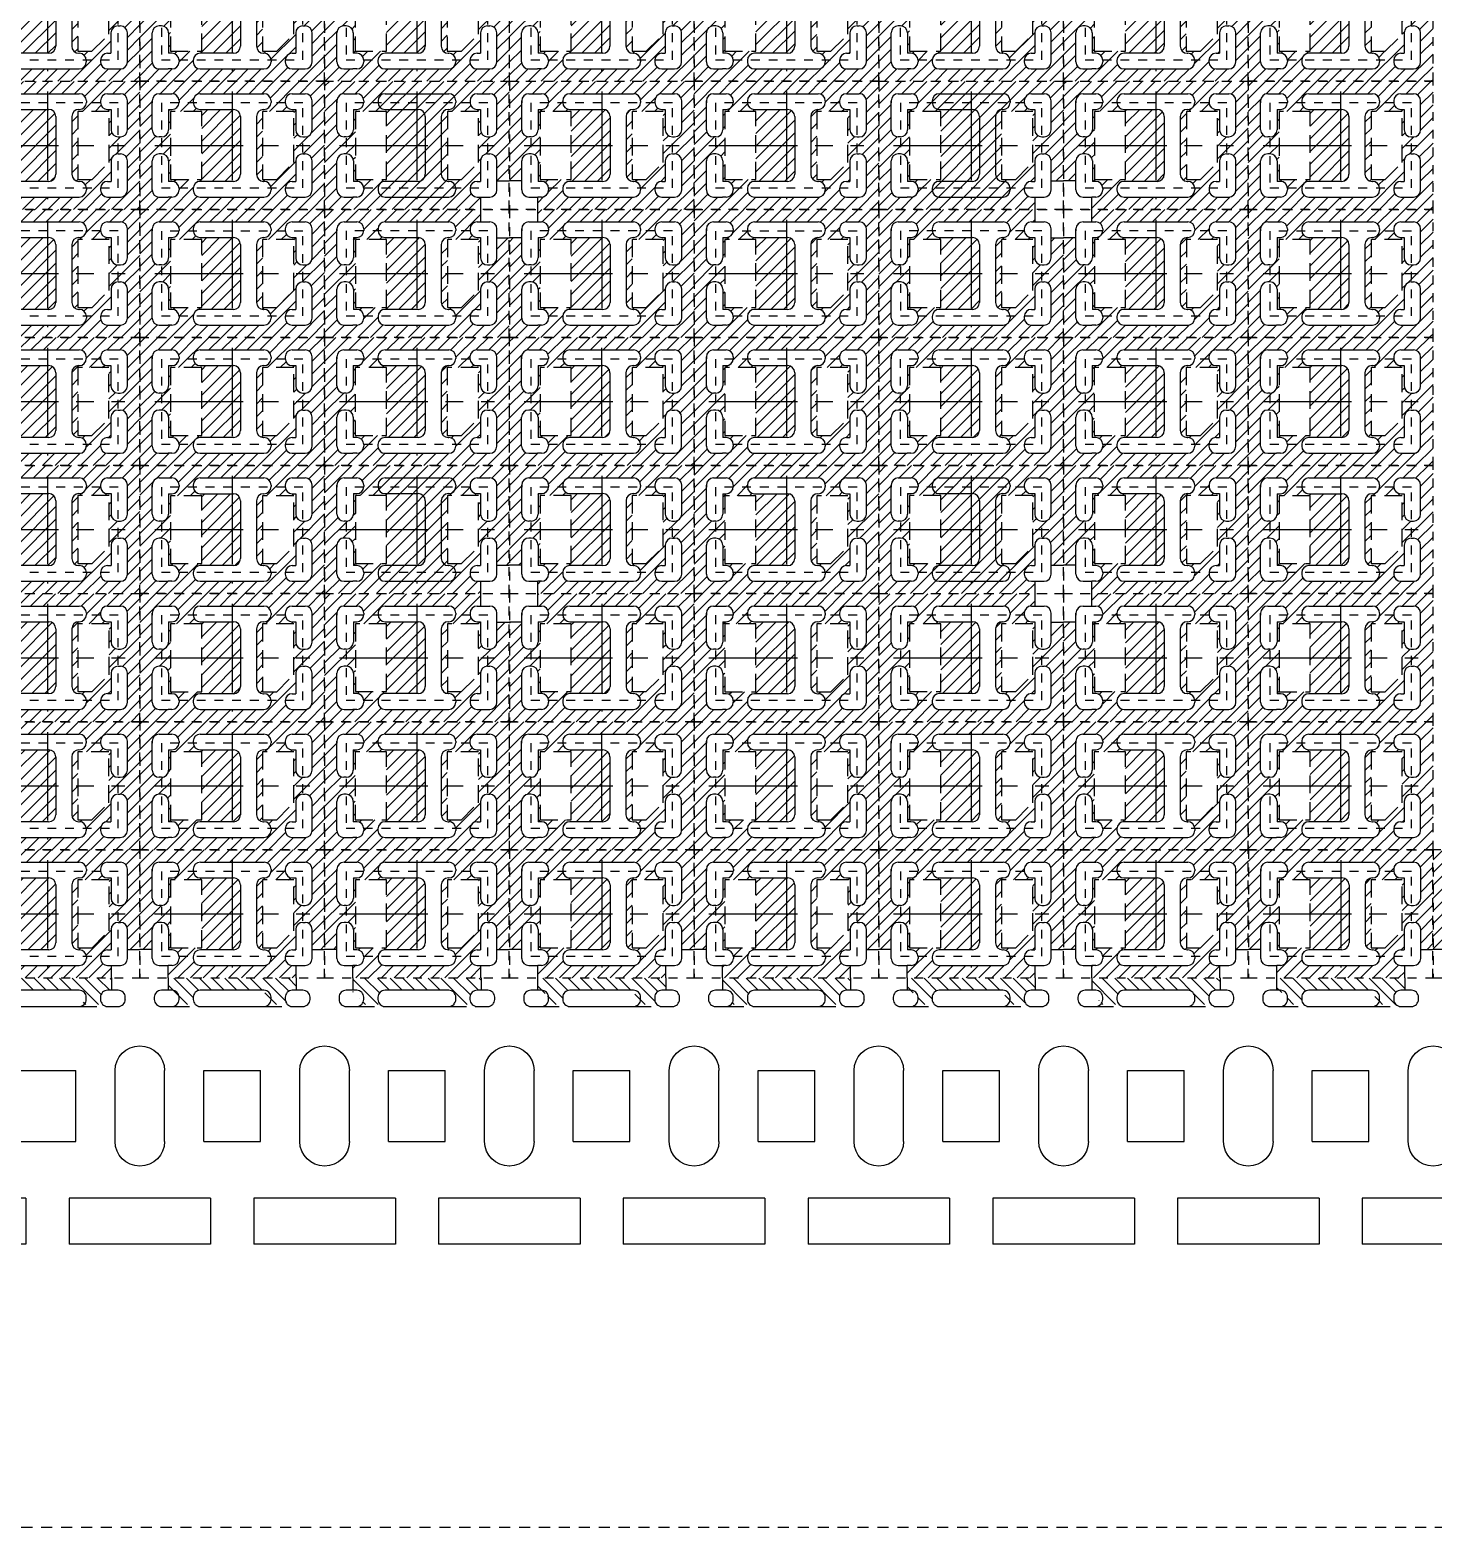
# Model space of a CAD drawing. Extents: x -1061 to -782, y -21 to 162.
# Drawn here: x -984.2 to -968.34, y 26.06 to 42.98 of the extents above; entities that cross this region are included whole.
import ezdxf

# ---------------------------------------------------------------- set-up
doc = ezdxf.new("R2010")
doc.units = 0
doc.header["$LTSCALE"] = 0.5
for name, pattern in [('CENTER', [2, 1.25, -0.25, 0.25, -0.25]), ('HIDDEN', [0.375, 0.25, -0.125]), ('HIDDEN2', [0.1875, 0.125, -0.0625])]:
    doc.linetypes.add(name, pattern=pattern)
for name, color, linetype in [('B', 5, 'Continuous'), ('C', 1, 'CENTER'), ('H', 4, 'HIDDEN'), ('hatch', 7, 'CENTER'), ('HATCH O-L', 7, 'HIDDEN2'), ('HITACHI', 40, 'HIDDEN'), ('PACKAGE OL', 51, 'HIDDEN2'), ('圖', 7, 'Continuous')]:
    doc.layers.add(name, color=color, linetype=linetype)

# ---------------------------------------------------------------- blocks, each defined once
blk = doc.blocks.new('DFN1006-2L HOR BAR')
at = {"layer": 'hatch'}
h = blk.add_hatch(dxfattribs=at)
h.set_pattern_fill('ANSI31', color=256, scale=0.02)
h.set_pattern_definition([(45, (24.7912, 6.36839), (-0.04490128, 0.04490128), [])])
edge = h.paths.add_edge_path()
edge.add_line((1.042, -0.292), (0.913, -0.292))
edge.add_arc((0.877, -0.327), 0.05, -8.6269, 44.427, ccw=False)
edge.add_arc((0.877, -0.342), 0.05, -90, 8.6269, ccw=False)
edge.add_line((0.877, -0.392), (0.427, -0.392))
edge.add_arc((0.427, -0.342), 0.05, 171.3731, 270, ccw=False)
edge.add_arc((0.427, -0.327), 0.05, 135.573, 188.6269, ccw=False)
edge.add_line((0.392, -0.292), (0.263, -0.292))
edge.add_arc((0.227, -0.327), 0.05, -90, 44.427, ccw=False)
edge.add_line((0.227, -0.377), (0.2, -0.377))
edge.add_line((0.2, -0.377), (0.2, -0.477))
edge.add_line((0.2, -0.477), (1.105, -0.477))
edge.add_line((1.105, -0.477), (1.105, -0.392))
edge.add_line((1.105, -0.392), (1.077, -0.392))
edge.add_arc((1.077, -0.342), 0.05, 171.3731, 270, ccw=False)
edge.add_arc((1.077, -0.327), 0.05, 135.573, 188.6269, ccw=False)
at = {"layer": 'B'}
for p, q in [((0.5, 1.401), (0, 1.401)), ((0.5, 1.077), (0.5, 1.401)), ((1.305, 1.401), (0.805, 1.401)), ((0.805, 1.077), (0.805, 1.401)), ((0.5, 1.077), (0, 1.077)), ((1.305, 1.077), (0.805, 1.077)), ((0.175, 0.676), (0.175, 0.176)), ((0.452, 0.676), (0.852, 0.676)), ((0.452, 0.676), (0.452, 0.176)), ((0.852, 0.676), (0.852, 0.176)), ((1.13, 0.676), (1.13, 0.176)), ((0.452, 0.176), (0.852, 0.176)), ((0.1, -0.327), (0.1, -0.327)), ((0.277, -0.327), (0.277, -0.327)), ((0.377, -0.327), (0.377, -0.327)), ((1.027, -0.327), (1.027, -0.327))]:
    blk.add_line(p, q, dxfattribs=at)
for points in [[(0.152, -0.277), (0.227, -0.277, -0.414214), (0.277, -0.327), (0.277, -0.342, -0.414214), (0.227, -0.392), (0.152, -0.392, -0.414214), (0.102, -0.342), (0.102, -0.327, -0.414214)], [(0.877, -0.277, -0.414214), (0.927, -0.327), (0.927, -0.327), (0.927, -0.342, -0.414214), (0.877, -0.392), (0.427, -0.392, -0.414214), (0.377, -0.342), (0.377, -0.327, -0.414214), (0.427, -0.277)]]:
    blk.add_lwpolyline(points, format="xyb", close=True, dxfattribs=at)
blk.add_lwpolyline([(1.152, -0.277, -0.414214), (1.202, -0.327), (1.202, -0.342, -0.414214), (1.152, -0.392), (1.077, -0.392, -0.414214), (1.027, -0.342), (1.027, -0.327, -0.414214), (1.077, -0.277), (1.155, -0.277)], format="xyb", dxfattribs=at)
for centre, start, end in [((0, 0.676), 0, 90), ((1.305, 0.676), 90, 180), ((0, 0.176), 270, 0), ((1.305, 0.176), 180, 270)]:
    blk.add_arc(centre, 0.175, start, end, dxfattribs=at)
at = {"layer": 'H'}
for p, q in [((0.227, -0.277), (0.427, -0.277)), ((0.877, -0.277), (1.077, -0.277)), ((0.2, -0.479), (0.2, -0.392)), ((1.105, -0.479), (1.105, -0.392)), ((1.205, -0.327), (1.205, -0.327))]:
    blk.add_line(p, q, dxfattribs=at)
blk = doc.blocks.new('DFN1006-2L PACKAGE')
at = {"layer": 'hatch'}
h = blk.add_hatch(dxfattribs=at)
h.set_pattern_fill('ANSI31', color=256, scale=0.02)
h.set_pattern_definition([(45, (528.53349, -41.65396), (-0.0449012806, 0.0449012806), [])])
h.paths.add_polyline_path([(1.205, 0.102), (-0.1, 0.102), (-0.1, -0.803), (1.205, -0.803)])
h.paths.add_polyline_path([(0.037, -0.411), (0.053, -0.411, -0.414214), (0.103, -0.461), (0.103, -0.605), (0.127, -0.605, -0.414214), (0.177, -0.655), (0.177, -0.666, -0.414214), (0.127, -0.716), (0.1, -0.716), (0.037, -0.716, -0.414214), (-0.013, -0.666), (-0.013, -0.461, -0.414214)], flags=16)
h.paths.add_polyline_path([(-0.013, -0.241), (-0.013, -0.036, -0.414214), (0.037, 0.014), (0.127, 0.014, -0.414214), (0.177, -0.036), (0.177, -0.047, -0.414214), (0.127, -0.097), (0.103, -0.097), (0.103, -0.241, -0.414214), (0.053, -0.291), (0.037, -0.291, -0.414214)], flags=16)
h.paths.add_polyline_path([(0.117, -0.111), (0.337, -0.111), (0.337, -0.591), (0.117, -0.591)], flags=16)
h.paths.add_polyline_path([(0.327, -0.605), (0.561, -0.605, 0.414214), (0.611, -0.555), (0.611, -0.147, 0.414214), (0.561, -0.097), (0.327, -0.097, -0.414214), (0.277, -0.047), (0.277, -0.036, -0.414214), (0.327, 0.014), (0.777, 0.014, -0.414214), (0.827, -0.036), (0.827, -0.047, -0.414214), (0.777, -0.097), (0.774, -0.097, 0.414214), (0.724, -0.147), (0.724, -0.555, 0.423299), (0.776, -0.605, -0.423025), (0.827, -0.655), (0.827, -0.666, -0.414214), (0.777, -0.716), (0.327, -0.716, -0.414214), (0.277, -0.666), (0.277, -0.655, -0.414214)], flags=16)
h.paths.add_polyline_path([(0.767, -0.111), (0.987, -0.111), (0.987, -0.471), (0.867, -0.591), (0.767, -0.591)], flags=16)
h.paths.add_polyline_path([(0.977, -0.605), (1.001, -0.605), (1.001, -0.461, -0.414214), (1.051, -0.411), (1.067, -0.411, -0.414214), (1.117, -0.461), (1.117, -0.666, -0.414214), (1.067, -0.716), (1.005, -0.716), (0.977, -0.716, -0.414214), (0.927, -0.666), (0.927, -0.655, -0.414214)], flags=16)
h.paths.add_polyline_path([(0.927, -0.047), (0.927, -0.036, -0.414214), (0.977, 0.014), (1.067, 0.014, -0.414214), (1.117, -0.036), (1.117, -0.241, -0.414214), (1.067, -0.291), (1.051, -0.291, -0.414214), (1.001, -0.241), (1.001, -0.097), (0.977, -0.097, -0.414214)], flags=16)
at = {"layer": 'B'}
for p, q in [((0.037, 0.014), (0.127, 0.014)), ((0.327, 0.014), (0.777, 0.014)), ((0.977, 0.014), (1.067, 0.014)), ((-0.013, -0.241), (-0.013, -0.036)), ((-0.013, -0.036), (-0.013, -0.05)), ((0.103, -0.097), (0.103, -0.241)), ((0.103, -0.097), (0.127, -0.097)), ((0.177, -0.036), (0.177, -0.047)), ((0.277, -0.036), (0.277, -0.047)), ((0.327, -0.097), (0.561, -0.097)), ((0.774, -0.097), (0.777, -0.097)), ((0.827, -0.036), (0.827, -0.047)), ((0.927, -0.036), (0.927, -0.047)), ((0.977, -0.097), (1.001, -0.097)), ((1.001, -0.097), (1.001, -0.241)), ((1.117, -0.241), (1.117, -0.036)), ((0.611, -0.147), (0.611, -0.555)), ((0.724, -0.147), (0.724, -0.555)), ((0.053, -0.291), (0.037, -0.291)), ((0.052, -0.291), (0.052, -0.291)), ((1.051, -0.291), (1.067, -0.291)), ((1.052, -0.291), (1.052, -0.291)), ((0.053, -0.411), (0.037, -0.411)), ((0.052, -0.411), (0.052, -0.411)), ((1.051, -0.411), (1.067, -0.411)), ((1.052, -0.411), (1.052, -0.411)), ((-0.013, -0.666), (-0.013, -0.461)), ((0.103, -0.461), (0.103, -0.605)), ((1.001, -0.461), (1.001, -0.605)), ((1.117, -0.666), (1.117, -0.461)), ((0.127, -0.605), (0.103, -0.605)), ((0.561, -0.605), (0.327, -0.605)), ((0.774, -0.605), (0.777, -0.605)), ((0.977, -0.605), (1.001, -0.605)), ((0.037, -0.716), (0.1, -0.716)), ((0.127, -0.716), (0.1, -0.716)), ((0.177, -0.655), (0.177, -0.666)), ((0.277, -0.655), (0.277, -0.666)), ((0.327, -0.716), (0.777, -0.716)), ((0.827, -0.655), (0.827, -0.666)), ((0.927, -0.655), (0.927, -0.666)), ((0.977, -0.716), (1.005, -0.716)), ((1.005, -0.716), (1.067, -0.716))]:
    blk.add_line(p, q, dxfattribs=at)
for centre, start, end in [((0.037, -0.036), 90, 180), ((0.127, -0.036), 0, 90), ((0.327, -0.036), 90, 180), ((0.777, -0.036), 0, 90), ((0.977, -0.036), 90, 180), ((1.067, -0.036), 0, 90), ((0.127, -0.047), 270, 0), ((0.327, -0.047), 180, 270), ((0.561, -0.147), 0, 90), ((0.774, -0.147), 90, 180), ((0.777, -0.047), 270, 0), ((0.977, -0.047), 180, 270), ((0.037, -0.241), 180, 270), ((0.053, -0.241), 270, 0), ((1.051, -0.241), 180, 270), ((1.067, -0.241), 270, 0), ((0.037, -0.461), 90, 180), ((0.053, -0.461), 0, 90), ((1.051, -0.461), 90, 180), ((1.067, -0.461), 0, 90), ((0.127, -0.655), 0, 90), ((0.327, -0.655), 90, 180), ((0.561, -0.555), 270, 0), ((0.774, -0.555), 180, 270), ((0.777, -0.655), 0, 90), ((0.977, -0.655), 90, 180), ((0.037, -0.666), 180, 270), ((0.127, -0.666), 270, 0), ((0.327, -0.666), 180, 270), ((0.777, -0.666), 270, 0), ((0.977, -0.666), 180, 270), ((1.067, -0.666), 270, 0)]:
    blk.add_arc(centre, 0.05, start, end, dxfattribs=at)
at = {"layer": 'C'}
for p, q in [((0.552, 0.029), (0.552, -0.731)), ((0.005, -0.351), (1.1, -0.351))]:
    blk.add_line(p, q, dxfattribs=at)
at = {"layer": 'H'}
for points in [[(0.337, -0.591), (0.337, -0.111), (0.117, -0.111), (0.117, -0.591)], [(0.867, -0.591), (0.987, -0.471), (0.987, -0.111), (0.767, -0.111), (0.767, -0.591)]]:
    blk.add_lwpolyline(points, close=True, dxfattribs=at)
at = {"layer": 'HATCH O-L'}
blk.add_lwpolyline([(-0.1, 0.102), (-0.1, -0.803), (1.205, -0.803), (1.205, 0.102), (-0.1, 0.102)], dxfattribs=at)
at = {"layer": 'PACKAGE OL'}
blk.add_lwpolyline([(1.052, -0.651), (1.052, -0.051), (0.052, -0.051), (0.052, -0.651)], close=True, dxfattribs=at)
blk = doc.blocks.new('2 LOWER CROSS REF')
at = {"layer": 'hatch'}
h = blk.add_hatch(dxfattribs=at)
h.set_pattern_fill('ANSI31', color=256, scale=0.02)
h.set_pattern_definition([(45, (579.97053, -37.987864), (-0.0449012806, 0.0449012806), [])])
h.paths.add_polyline_path([(0.565, -0.11), (0.565, -0.315, -0.414214), (0.515, -0.365), (0.452, -0.365), (0.425, -0.365, -0.414214), (0.375, -0.315), (0.375, -0.304, -0.414214), (0.425, -0.254), (0.449, -0.254), (0.449, -0.11, -0.414214), (0.499, -0.06), (0.515, -0.06, -0.414214)], flags=16)
h.paths.add_polyline_path([(0.515, 0.06), (0.499, 0.06, -0.414214), (0.449, 0.11), (0.449, 0.254), (0.425, 0.254, -0.414214), (0.375, 0.304), (0.375, 0.315, -0.414214), (0.425, 0.365), (0.515, 0.365, -0.414214), (0.565, 0.315), (0.565, 0.11, -0.414214)], flags=16)
h.paths.add_polyline_path([(0.435, -0.12), (0.315, -0.24), (0.215, -0.24), (0.215, 0.24), (0.435, 0.24)], flags=16)
h.paths.add_polyline_path([(0.275, -0.304), (0.275, -0.315, -0.414214), (0.225, -0.365), (-0.225, -0.365, -0.414214), (-0.275, -0.315), (-0.275, -0.304, -0.414214), (-0.225, -0.254), (0.009, -0.254, 0.414214), (0.059, -0.204), (0.059, 0.204, 0.414214), (0.009, 0.254), (-0.225, 0.254, -0.414214), (-0.275, 0.304), (-0.275, 0.315, -0.414214), (-0.225, 0.365), (0.225, 0.365, -0.414214), (0.275, 0.315), (0.275, 0.304, -0.414214), (0.225, 0.254), (0.222, 0.254, 0.414214), (0.172, 0.204), (0.172, -0.204, 0.423299), (0.224, -0.254, -0.423025)], flags=16)
h.paths.add_polyline_path([(-0.215, -0.24), (-0.435, -0.24), (-0.435, 0.24), (-0.215, 0.24)], flags=16)
h.paths.add_polyline_path([(-0.375, -0.304), (-0.375, -0.315, -0.414214), (-0.425, -0.365), (-0.452, -0.365), (-0.515, -0.365, -0.414214), (-0.565, -0.315), (-0.565, -0.11, -0.414214), (-0.515, -0.06), (-0.499, -0.06, -0.414214), (-0.449, -0.11), (-0.449, -0.254), (-0.425, -0.254, -0.414214)], flags=16)
h.paths.add_polyline_path([(-0.425, 0.254), (-0.449, 0.254), (-0.449, 0.11, -0.414214), (-0.499, 0.06), (-0.515, 0.06, -0.414214), (-0.565, 0.11), (-0.565, 0.315, -0.414214), (-0.515, 0.365), (-0.425, 0.365, -0.414214), (-0.375, 0.315), (-0.375, 0.304, -0.414214)], flags=16)
h.paths.add_polyline_path([(-0.652, 0.452), (-0.652, -0.251), (-0.565, -0.251), (-0.565, -0.315, 0.414214), (-0.515, -0.365), (-0.452, -0.365), (-0.452, -0.452), (0.452, -0.452), (0.452, -0.365), (0.515, -0.365, 0.414214), (0.565, -0.315), (0.565, -0.251), (0.652, -0.251), (0.652, 0.452)])
at = {"layer": 'B'}
for p, q in [((-0.515, 0.365), (-0.425, 0.365)), ((-0.225, 0.365), (0.225, 0.365)), ((0.425, 0.365), (0.515, 0.365)), ((-0.565, 0.11), (-0.565, 0.315)), ((-0.565, 0.315), (-0.565, 0.301)), ((-0.449, 0.254), (-0.449, 0.11)), ((-0.449, 0.254), (-0.425, 0.254)), ((-0.375, 0.315), (-0.375, 0.304)), ((-0.275, 0.315), (-0.275, 0.304)), ((-0.225, 0.254), (0.009, 0.254)), ((0.222, 0.254), (0.225, 0.254)), ((0.275, 0.315), (0.275, 0.304)), ((0.375, 0.315), (0.375, 0.304)), ((0.425, 0.254), (0.449, 0.254)), ((0.449, 0.254), (0.449, 0.11)), ((0.565, 0.11), (0.565, 0.315)), ((0.059, 0.204), (0.059, -0.204)), ((0.172, 0.204), (0.172, -0.204)), ((-0.499, 0.06), (-0.515, 0.06)), ((-0.5, 0.06), (-0.5, 0.06)), ((0.499, 0.06), (0.515, 0.06)), ((0.5, 0.06), (0.5, 0.06)), ((-0.499, -0.06), (-0.515, -0.06)), ((-0.5, -0.06), (-0.5, -0.06)), ((0.499, -0.06), (0.515, -0.06)), ((0.5, -0.06), (0.5, -0.06)), ((-0.565, -0.315), (-0.565, -0.11)), ((-0.449, -0.11), (-0.449, -0.254)), ((0.449, -0.11), (0.449, -0.254)), ((0.565, -0.315), (0.565, -0.11)), ((-0.425, -0.254), (-0.449, -0.254)), ((-0.375, -0.304), (-0.375, -0.315)), ((-0.275, -0.304), (-0.275, -0.315)), ((0.009, -0.254), (-0.225, -0.254)), ((0.222, -0.254), (0.225, -0.254)), ((0.275, -0.304), (0.275, -0.315)), ((0.375, -0.304), (0.375, -0.315)), ((0.425, -0.254), (0.449, -0.254)), ((-0.515, -0.365), (-0.452, -0.365)), ((-0.425, -0.365), (-0.452, -0.365)), ((-0.225, -0.365), (0.225, -0.365)), ((0.425, -0.365), (0.452, -0.365)), ((0.452, -0.365), (0.515, -0.365))]:
    blk.add_line(p, q, dxfattribs=at)
for centre, start, end in [((-0.515, 0.315), 90, 180), ((-0.425, 0.315), 0, 90), ((-0.225, 0.315), 90, 180), ((0.225, 0.315), 0, 90), ((0.425, 0.315), 90, 180), ((0.515, 0.315), 0, 90), ((-0.425, 0.304), 270, 0), ((-0.225, 0.304), 180, 270), ((0.009, 0.204), 0, 90), ((0.222, 0.204), 90, 180), ((0.225, 0.304), 270, 0), ((0.425, 0.304), 180, 270), ((-0.515, 0.11), 180, 270), ((-0.499, 0.11), 270, 0), ((0.499, 0.11), 180, 270), ((0.515, 0.11), 270, 0), ((-0.515, -0.11), 90, 180), ((-0.499, -0.11), 0, 90), ((0.499, -0.11), 90, 180), ((0.515, -0.11), 0, 90), ((0.009, -0.204), 270, 0), ((0.222, -0.204), 180, 270), ((-0.515, -0.315), 180, 270), ((-0.425, -0.304), 0, 90), ((-0.425, -0.315), 270, 0), ((-0.225, -0.304), 90, 180), ((-0.225, -0.315), 180, 270), ((0.225, -0.304), 0, 90), ((0.225, -0.315), 270, 0), ((0.425, -0.304), 90, 180), ((0.425, -0.315), 180, 270), ((0.515, -0.315), 270, 0)]:
    blk.add_arc(centre, 0.05, start, end, dxfattribs=at)
at = {"layer": 'C'}
for p, q in [((0, 0.38), (0, -0.38)), ((-0.548, 0), (0.548, 0))]:
    blk.add_line(p, q, dxfattribs=at)
at = {"layer": 'H', "color": 6}
for p, q in [((-0.565, -0.251), (-0.652, -0.251)), ((0.565, -0.251), (0.652, -0.251)), ((-0.452, -0.452), (-0.452, -0.365)), ((0.452, -0.452), (0.452, -0.365))]:
    blk.add_line(p, q, dxfattribs=at)
at = {"layer": 'H'}
for points in [[(-0.215, -0.24), (-0.215, 0.24), (-0.435, 0.24), (-0.435, -0.24)], [(0.315, -0.24), (0.435, -0.12), (0.435, 0.24), (0.215, 0.24), (0.215, -0.24)]]:
    blk.add_lwpolyline(points, close=True, dxfattribs=at)
at = {"layer": 'HATCH O-L'}
blk.add_lwpolyline([(-0.652, 0.452), (-0.652, -0.452), (0.652, -0.452), (0.652, 0.452), (-0.652, 0.452)], dxfattribs=at)
at = {"layer": 'PACKAGE OL'}
blk.add_lwpolyline([(0.5, -0.3), (0.5, 0.3), (-0.5, 0.3), (-0.5, -0.3)], close=True, dxfattribs=at)
blk = doc.blocks.new('3 LOWER R- CROSS REF')
at = {"layer": 'hatch'}
h = blk.add_hatch(dxfattribs=at)
h.set_pattern_fill('ANSI31', color=256, scale=0.02)
h.set_pattern_definition([(45, (579.97949, -34.4261), (-0.0449012806, 0.0449012806), [])])
h.paths.add_polyline_path([(-0.652, 0.452), (-0.652, -0.251), (-0.565, -0.251), (-0.565, -0.11, -0.414214), (-0.515, -0.06), (-0.499, -0.06, -0.414214), (-0.449, -0.11), (-0.449, -0.254), (-0.425, -0.254, -0.414214), (-0.375, -0.304), (-0.375, -0.315, -0.414214), (-0.425, -0.365), (-0.452, -0.365), (-0.452, -0.452), (0.452, -0.452), (0.452, -0.365), (0.425, -0.365, -0.414214), (0.375, -0.315), (0.375, -0.304, -0.414214), (0.425, -0.254), (0.449, -0.254), (0.449, -0.11, -0.414214), (0.499, -0.06), (0.515, -0.06, -0.414214), (0.565, -0.11), (0.565, -0.251), (0.652, -0.251), (0.652, 0.251), (0.565, 0.251), (0.565, 0.11, -0.414214), (0.515, 0.06), (0.499, 0.06, -0.414214), (0.449, 0.11), (0.449, 0.254), (0.425, 0.254, -0.414214), (0.375, 0.304), (0.375, 0.315, -0.414214), (0.425, 0.365), (0.452, 0.365), (0.452, 0.452)])
h.paths.add_polyline_path([(-0.375, 0.315), (-0.375, 0.304, -0.414214), (-0.425, 0.254), (-0.449, 0.254), (-0.449, 0.11, -0.414214), (-0.499, 0.06), (-0.515, 0.06, -0.414214), (-0.565, 0.11), (-0.565, 0.315, -0.414214), (-0.515, 0.365), (-0.425, 0.365, -0.414214)], flags=16)
h.paths.add_polyline_path([(-0.225, 0.365), (0.225, 0.365, -0.414214), (0.275, 0.315), (0.275, 0.304, -0.414214), (0.225, 0.254), (0.222, 0.254, 0.414214), (0.172, 0.204), (0.172, -0.204, 0.423299), (0.224, -0.254, -0.423025), (0.275, -0.304), (0.275, -0.315, -0.414214), (0.225, -0.365), (-0.225, -0.365, -0.414214), (-0.275, -0.315), (-0.275, -0.304, -0.414214), (-0.225, -0.254), (0.009, -0.254, 0.414214), (0.059, -0.204), (0.059, 0.204, 0.414214), (0.009, 0.254), (-0.225, 0.254, -0.414214), (-0.275, 0.304), (-0.275, 0.315, -0.414214)], flags=16)
h.paths.add_polyline_path([(-0.215, 0.24), (-0.215, -0.24), (-0.435, -0.24), (-0.435, 0.24)], flags=16)
h.paths.add_polyline_path([(0.215, 0.24), (0.435, 0.24), (0.435, -0.12), (0.315, -0.24), (0.215, -0.24)], flags=16)
at = {"layer": 'B'}
for p, q in [((-0.515, 0.365), (-0.425, 0.365)), ((-0.225, 0.365), (0.225, 0.365)), ((0.425, 0.365), (0.515, 0.365)), ((-0.565, 0.11), (-0.565, 0.315)), ((-0.565, 0.315), (-0.565, 0.301)), ((-0.449, 0.254), (-0.449, 0.11)), ((-0.449, 0.254), (-0.425, 0.254)), ((-0.375, 0.315), (-0.375, 0.304)), ((-0.275, 0.315), (-0.275, 0.304)), ((-0.225, 0.254), (0.009, 0.254)), ((0.222, 0.254), (0.225, 0.254)), ((0.275, 0.315), (0.275, 0.304)), ((0.375, 0.315), (0.375, 0.304)), ((0.425, 0.254), (0.449, 0.254)), ((0.449, 0.254), (0.449, 0.11)), ((0.565, 0.11), (0.565, 0.315)), ((0.059, 0.204), (0.059, -0.204)), ((0.172, 0.204), (0.172, -0.204)), ((-0.499, 0.06), (-0.515, 0.06)), ((-0.5, 0.06), (-0.5, 0.06)), ((0.499, 0.06), (0.515, 0.06)), ((0.5, 0.06), (0.5, 0.06)), ((-0.499, -0.06), (-0.515, -0.06)), ((-0.5, -0.06), (-0.5, -0.06)), ((0.499, -0.06), (0.515, -0.06)), ((0.5, -0.06), (0.5, -0.06)), ((-0.565, -0.315), (-0.565, -0.11)), ((-0.449, -0.11), (-0.449, -0.254)), ((0.449, -0.11), (0.449, -0.254)), ((0.565, -0.315), (0.565, -0.11)), ((-0.425, -0.254), (-0.449, -0.254)), ((-0.375, -0.304), (-0.375, -0.315)), ((-0.275, -0.304), (-0.275, -0.315)), ((0.009, -0.254), (-0.225, -0.254)), ((0.222, -0.254), (0.225, -0.254)), ((0.275, -0.304), (0.275, -0.315)), ((0.375, -0.304), (0.375, -0.315)), ((0.425, -0.254), (0.449, -0.254)), ((-0.515, -0.365), (-0.452, -0.365)), ((-0.425, -0.365), (-0.452, -0.365)), ((-0.225, -0.365), (0.225, -0.365)), ((0.425, -0.365), (0.452, -0.365)), ((0.452, -0.365), (0.515, -0.365))]:
    blk.add_line(p, q, dxfattribs=at)
for centre, start, end in [((-0.515, 0.315), 90, 180), ((-0.425, 0.315), 0, 90), ((-0.225, 0.315), 90, 180), ((0.225, 0.315), 0, 90), ((0.425, 0.315), 90, 180), ((0.515, 0.315), 0, 90), ((-0.425, 0.304), 270, 0), ((-0.225, 0.304), 180, 270), ((0.009, 0.204), 0, 90), ((0.222, 0.204), 90, 180), ((0.225, 0.304), 270, 0), ((0.425, 0.304), 180, 270), ((-0.515, 0.11), 180, 270), ((-0.499, 0.11), 270, 0), ((0.499, 0.11), 180, 270), ((0.515, 0.11), 270, 0), ((-0.515, -0.11), 90, 180), ((-0.499, -0.11), 0, 90), ((0.499, -0.11), 90, 180), ((0.515, -0.11), 0, 90), ((0.009, -0.204), 270, 0), ((0.222, -0.204), 180, 270), ((-0.515, -0.315), 180, 270), ((-0.425, -0.304), 0, 90), ((-0.425, -0.315), 270, 0), ((-0.225, -0.304), 90, 180), ((-0.225, -0.315), 180, 270), ((0.225, -0.304), 0, 90), ((0.225, -0.315), 270, 0), ((0.425, -0.304), 90, 180), ((0.425, -0.315), 180, 270), ((0.515, -0.315), 270, 0)]:
    blk.add_arc(centre, 0.05, start, end, dxfattribs=at)
at = {"layer": 'C'}
for p, q in [((0, 0.38), (0, -0.38)), ((-0.548, 0), (0.548, 0))]:
    blk.add_line(p, q, dxfattribs=at)
at = {"layer": 'H', "color": 6}
for p, q in [((0.452, 0.365), (0.452, 0.452)), ((0.565, 0.251), (0.652, 0.251)), ((-0.565, -0.251), (-0.652, -0.251)), ((0.565, -0.251), (0.652, -0.251)), ((-0.452, -0.452), (-0.452, -0.365)), ((0.452, -0.452), (0.452, -0.365))]:
    blk.add_line(p, q, dxfattribs=at)
at = {"layer": 'H'}
for points in [[(-0.215, -0.24), (-0.215, 0.24), (-0.435, 0.24), (-0.435, -0.24)], [(0.315, -0.24), (0.435, -0.12), (0.435, 0.24), (0.215, 0.24), (0.215, -0.24)]]:
    blk.add_lwpolyline(points, close=True, dxfattribs=at)
at = {"layer": 'HATCH O-L'}
blk.add_lwpolyline([(-0.652, 0.452), (-0.652, -0.452), (0.652, -0.452), (0.652, 0.452), (-0.652, 0.452)], dxfattribs=at)
at = {"layer": 'PACKAGE OL'}
blk.add_lwpolyline([(0.5, -0.3), (0.5, 0.3), (-0.5, 0.3), (-0.5, -0.3)], close=True, dxfattribs=at)
blk = doc.blocks.new('LOWER CROSS REF')
at = {"layer": 'hatch'}
h = blk.add_hatch(dxfattribs=at)
h.set_pattern_fill('ANSI31', color=256, scale=0.02)
h.set_pattern_definition([(45, (581.53627, -39.14559), (-0.0449012806, 0.0449012806), [])])
h.paths.add_polyline_path([(0.652, -0.452), (0.652, 0.452), (-0.652, 0.452), (-0.652, -0.251), (-0.565, -0.251), (-0.565, -0.11, -0.414214), (-0.515, -0.06), (-0.499, -0.06, -0.414214), (-0.449, -0.11), (-0.449, -0.254), (-0.425, -0.254, -0.414214), (-0.375, -0.304), (-0.375, -0.315, -0.414214), (-0.425, -0.365), (-0.452, -0.365), (-0.452, -0.452)])
h.paths.add_polyline_path([(-0.275, -0.315), (-0.275, -0.304, -0.414214), (-0.225, -0.254), (0.009, -0.254, 0.414214), (0.059, -0.204), (0.059, 0.204, 0.414214), (0.009, 0.254), (-0.225, 0.254, -0.414214), (-0.275, 0.304), (-0.275, 0.315, -0.414214), (-0.225, 0.365), (0.225, 0.365, -0.414214), (0.275, 0.315), (0.275, 0.304, -0.414214), (0.225, 0.254), (0.222, 0.254, 0.414214), (0.172, 0.204), (0.172, -0.204, 0.414214), (0.222, -0.254), (0.225, -0.254, -0.414214), (0.275, -0.304), (0.275, -0.315, -0.414214), (0.225, -0.365), (-0.225, -0.365, -0.414214)], flags=16)
h.paths.add_polyline_path([(-0.435, -0.24), (-0.435, 0.24), (-0.215, 0.24), (-0.215, -0.24)], flags=16)
h.paths.add_polyline_path([(-0.499, 0.06), (-0.515, 0.06, -0.414214), (-0.565, 0.11), (-0.565, 0.315, -0.414214), (-0.515, 0.365), (-0.425, 0.365, -0.414214), (-0.375, 0.315), (-0.375, 0.304, -0.414214), (-0.425, 0.254), (-0.449, 0.254), (-0.449, 0.11, -0.414214)], flags=16)
h.paths.add_polyline_path([(0.215, -0.24), (0.215, 0.24), (0.435, 0.24), (0.435, -0.12), (0.315, -0.24)], flags=16)
h.paths.add_polyline_path([(0.375, -0.315), (0.375, -0.304, -0.414214), (0.425, -0.254), (0.449, -0.254), (0.449, -0.11, -0.414214), (0.499, -0.06), (0.515, -0.06, -0.414214), (0.565, -0.11), (0.565, -0.315, -0.414214), (0.515, -0.365), (0.452, -0.365), (0.425, -0.365, -0.414214)], flags=16)
h.paths.add_polyline_path([(0.449, 0.11), (0.449, 0.254), (0.425, 0.254, -0.414214), (0.375, 0.304), (0.375, 0.315, -0.414214), (0.425, 0.365), (0.515, 0.365, -0.414214), (0.565, 0.315), (0.565, 0.11, -0.414214), (0.515, 0.06), (0.499, 0.06, -0.414214)], flags=16)
at = {"layer": 'B'}
for p, q in [((-0.515, 0.365), (-0.425, 0.365)), ((-0.225, 0.365), (0.225, 0.365)), ((0.425, 0.365), (0.515, 0.365)), ((-0.565, 0.11), (-0.565, 0.315)), ((-0.565, 0.315), (-0.565, 0.301)), ((-0.449, 0.254), (-0.449, 0.11)), ((-0.449, 0.254), (-0.425, 0.254)), ((-0.375, 0.315), (-0.375, 0.304)), ((-0.275, 0.315), (-0.275, 0.304)), ((-0.225, 0.254), (0.009, 0.254)), ((0.222, 0.254), (0.225, 0.254)), ((0.275, 0.315), (0.275, 0.304)), ((0.375, 0.315), (0.375, 0.304)), ((0.425, 0.254), (0.449, 0.254)), ((0.449, 0.254), (0.449, 0.11)), ((0.565, 0.11), (0.565, 0.315)), ((0.059, 0.204), (0.059, -0.204)), ((0.172, 0.204), (0.172, -0.204)), ((-0.499, 0.06), (-0.515, 0.06)), ((-0.5, 0.06), (-0.5, 0.06)), ((0.499, 0.06), (0.515, 0.06)), ((0.5, 0.06), (0.5, 0.06)), ((-0.499, -0.06), (-0.515, -0.06)), ((-0.5, -0.06), (-0.5, -0.06)), ((0.499, -0.06), (0.515, -0.06)), ((0.5, -0.06), (0.5, -0.06)), ((-0.565, -0.315), (-0.565, -0.11)), ((-0.449, -0.11), (-0.449, -0.254)), ((0.449, -0.11), (0.449, -0.254)), ((0.565, -0.315), (0.565, -0.11)), ((-0.425, -0.254), (-0.449, -0.254)), ((-0.375, -0.304), (-0.375, -0.315)), ((-0.275, -0.304), (-0.275, -0.315)), ((0.009, -0.254), (-0.225, -0.254)), ((0.222, -0.254), (0.225, -0.254)), ((0.275, -0.304), (0.275, -0.315)), ((0.375, -0.304), (0.375, -0.315)), ((0.425, -0.254), (0.449, -0.254)), ((-0.515, -0.365), (-0.452, -0.365)), ((-0.425, -0.365), (-0.452, -0.365)), ((-0.225, -0.365), (0.225, -0.365)), ((0.425, -0.365), (0.452, -0.365)), ((0.452, -0.365), (0.515, -0.365))]:
    blk.add_line(p, q, dxfattribs=at)
for centre, start, end in [((-0.515, 0.315), 90, 180), ((-0.425, 0.315), 0, 90), ((-0.225, 0.315), 90, 180), ((0.225, 0.315), 0, 90), ((0.425, 0.315), 90, 180), ((0.515, 0.315), 0, 90), ((-0.425, 0.304), 270, 0), ((-0.225, 0.304), 180, 270), ((0.009, 0.204), 0, 90), ((0.222, 0.204), 90, 180), ((0.225, 0.304), 270, 0), ((0.425, 0.304), 180, 270), ((-0.515, 0.11), 180, 270), ((-0.499, 0.11), 270, 0), ((0.499, 0.11), 180, 270), ((0.515, 0.11), 270, 0), ((-0.515, -0.11), 90, 180), ((-0.499, -0.11), 0, 90), ((0.499, -0.11), 90, 180), ((0.515, -0.11), 0, 90), ((0.009, -0.204), 270, 0), ((0.222, -0.204), 180, 270), ((-0.515, -0.315), 180, 270), ((-0.425, -0.304), 0, 90), ((-0.425, -0.315), 270, 0), ((-0.225, -0.304), 90, 180), ((-0.225, -0.315), 180, 270), ((0.225, -0.304), 0, 90), ((0.225, -0.315), 270, 0), ((0.425, -0.304), 90, 180), ((0.425, -0.315), 180, 270), ((0.515, -0.315), 270, 0)]:
    blk.add_arc(centre, 0.05, start, end, dxfattribs=at)
at = {"layer": 'C'}
for p, q in [((0, 0.38), (0, -0.38)), ((-0.548, 0), (0.548, 0))]:
    blk.add_line(p, q, dxfattribs=at)
at = {"layer": 'H', "color": 6}
for p, q in [((-0.565, -0.251), (-0.652, -0.251)), ((-0.452, -0.452), (-0.452, -0.365))]:
    blk.add_line(p, q, dxfattribs=at)
at = {"layer": 'H'}
for points in [[(-0.215, -0.24), (-0.215, 0.24), (-0.435, 0.24), (-0.435, -0.24)], [(0.315, -0.24), (0.435, -0.12), (0.435, 0.24), (0.215, 0.24), (0.215, -0.24)]]:
    blk.add_lwpolyline(points, close=True, dxfattribs=at)
at = {"layer": 'HATCH O-L'}
blk.add_lwpolyline([(-0.652, 0.452), (-0.652, -0.452), (0.652, -0.452), (0.652, 0.452), (-0.652, 0.452)], dxfattribs=at)
at = {"layer": 'PACKAGE OL'}
blk.add_lwpolyline([(0.5, -0.3), (0.5, 0.3), (-0.5, 0.3), (-0.5, -0.3)], close=True, dxfattribs=at)
blk = doc.blocks.new('UPPER LEFT CROSS')
at = {"layer": 'hatch'}
h = blk.add_hatch(dxfattribs=at)
h.set_pattern_fill('ANSI31', color=256, scale=0.02)
h.set_pattern_definition([(45, (581.53627, -40.20884), (-0.0449012806, 0.0449012806), [])])
h.paths.add_polyline_path([(-0.452, 0.452), (-0.452, 0.365), (-0.425, 0.365, -0.414214), (-0.375, 0.315), (-0.375, 0.304, -0.414214), (-0.425, 0.254), (-0.449, 0.254), (-0.449, 0.11, -0.414214), (-0.499, 0.06), (-0.515, 0.06, -0.414214), (-0.565, 0.11), (-0.565, 0.251), (-0.652, 0.251), (-0.652, -0.452), (0.652, -0.452), (0.652, 0.452)])
h.paths.add_polyline_path([(-0.225, 0.365), (0.225, 0.365, -0.414214), (0.275, 0.315), (0.275, 0.304, -0.414214), (0.225, 0.254), (0.222, 0.254, 0.414214), (0.172, 0.204), (0.172, -0.204, 0.423299), (0.224, -0.254, -0.423025), (0.275, -0.304), (0.275, -0.315, -0.414214), (0.225, -0.365), (-0.225, -0.365, -0.414214), (-0.275, -0.315), (-0.275, -0.304, -0.414214), (-0.225, -0.254), (0.009, -0.254, 0.414214), (0.059, -0.204), (0.059, 0.204, 0.414214), (0.009, 0.254), (-0.225, 0.254, -0.414214), (-0.275, 0.304), (-0.275, 0.315, -0.414214)], flags=16)
h.paths.add_polyline_path([(-0.215, 0.24), (-0.215, -0.24), (-0.435, -0.24), (-0.435, 0.24)], flags=16)
h.paths.add_polyline_path([(-0.449, -0.11), (-0.449, -0.254), (-0.425, -0.254, -0.414214), (-0.375, -0.304), (-0.375, -0.315, -0.414214), (-0.425, -0.365), (-0.452, -0.365), (-0.515, -0.365, -0.414214), (-0.565, -0.315), (-0.565, -0.11, -0.414214), (-0.515, -0.06), (-0.499, -0.06, -0.414214)], flags=16)
h.paths.add_polyline_path([(0.215, 0.24), (0.435, 0.24), (0.435, -0.12), (0.315, -0.24), (0.215, -0.24)], flags=16)
h.paths.add_polyline_path([(0.425, 0.365), (0.515, 0.365, -0.414214), (0.565, 0.315), (0.565, 0.11, -0.414214), (0.515, 0.06), (0.499, 0.06, -0.414214), (0.449, 0.11), (0.449, 0.254), (0.425, 0.254, -0.414214), (0.375, 0.304), (0.375, 0.315, -0.414214)], flags=16)
h.paths.add_polyline_path([(0.499, -0.06), (0.515, -0.06, -0.414214), (0.565, -0.11), (0.565, -0.315, -0.414214), (0.515, -0.365), (0.452, -0.365), (0.425, -0.365, -0.414214), (0.375, -0.315), (0.375, -0.304, -0.414214), (0.425, -0.254), (0.449, -0.254), (0.449, -0.11, -0.414214)], flags=16)
at = {"layer": 'B'}
for p, q in [((-0.515, 0.365), (-0.425, 0.365)), ((-0.225, 0.365), (0.225, 0.365)), ((0.425, 0.365), (0.515, 0.365)), ((-0.565, 0.11), (-0.565, 0.315)), ((-0.565, 0.315), (-0.565, 0.301)), ((-0.449, 0.254), (-0.449, 0.11)), ((-0.449, 0.254), (-0.425, 0.254)), ((-0.375, 0.315), (-0.375, 0.304)), ((-0.275, 0.315), (-0.275, 0.304)), ((-0.225, 0.254), (0.009, 0.254)), ((0.222, 0.254), (0.225, 0.254)), ((0.275, 0.315), (0.275, 0.304)), ((0.375, 0.315), (0.375, 0.304)), ((0.425, 0.254), (0.449, 0.254)), ((0.449, 0.254), (0.449, 0.11)), ((0.565, 0.11), (0.565, 0.315)), ((0.059, 0.204), (0.059, -0.204)), ((0.172, 0.204), (0.172, -0.204)), ((-0.499, 0.06), (-0.515, 0.06)), ((-0.5, 0.06), (-0.5, 0.06)), ((0.499, 0.06), (0.515, 0.06)), ((0.5, 0.06), (0.5, 0.06)), ((-0.499, -0.06), (-0.515, -0.06)), ((-0.5, -0.06), (-0.5, -0.06)), ((0.499, -0.06), (0.515, -0.06)), ((0.5, -0.06), (0.5, -0.06)), ((-0.565, -0.315), (-0.565, -0.11)), ((-0.449, -0.11), (-0.449, -0.254)), ((0.449, -0.11), (0.449, -0.254)), ((0.565, -0.315), (0.565, -0.11)), ((-0.425, -0.254), (-0.449, -0.254)), ((-0.375, -0.304), (-0.375, -0.315)), ((-0.275, -0.304), (-0.275, -0.315)), ((0.009, -0.254), (-0.225, -0.254)), ((0.222, -0.254), (0.225, -0.254)), ((0.275, -0.304), (0.275, -0.315)), ((0.375, -0.304), (0.375, -0.315)), ((0.425, -0.254), (0.449, -0.254)), ((-0.515, -0.365), (-0.452, -0.365)), ((-0.425, -0.365), (-0.452, -0.365)), ((-0.225, -0.365), (0.225, -0.365)), ((0.425, -0.365), (0.452, -0.365)), ((0.452, -0.365), (0.515, -0.365))]:
    blk.add_line(p, q, dxfattribs=at)
for centre, start, end in [((-0.515, 0.315), 90, 180), ((-0.425, 0.315), 0, 90), ((-0.225, 0.315), 90, 180), ((0.225, 0.315), 0, 90), ((0.425, 0.315), 90, 180), ((0.515, 0.315), 0, 90), ((-0.425, 0.304), 270, 0), ((-0.225, 0.304), 180, 270), ((0.009, 0.204), 0, 90), ((0.222, 0.204), 90, 180), ((0.225, 0.304), 270, 0), ((0.425, 0.304), 180, 270), ((-0.515, 0.11), 180, 270), ((-0.499, 0.11), 270, 0), ((0.499, 0.11), 180, 270), ((0.515, 0.11), 270, 0), ((-0.515, -0.11), 90, 180), ((-0.499, -0.11), 0, 90), ((0.499, -0.11), 90, 180), ((0.515, -0.11), 0, 90), ((0.009, -0.204), 270, 0), ((0.222, -0.204), 180, 270), ((-0.515, -0.315), 180, 270), ((-0.425, -0.304), 0, 90), ((-0.425, -0.315), 270, 0), ((-0.225, -0.304), 90, 180), ((-0.225, -0.315), 180, 270), ((0.225, -0.304), 0, 90), ((0.225, -0.315), 270, 0), ((0.425, -0.304), 90, 180), ((0.425, -0.315), 180, 270), ((0.515, -0.315), 270, 0)]:
    blk.add_arc(centre, 0.05, start, end, dxfattribs=at)
at = {"layer": 'C'}
for p, q in [((0, 0.38), (0, -0.38)), ((-0.548, 0), (0.548, 0))]:
    blk.add_line(p, q, dxfattribs=at)
at = {"layer": 'H', "color": 6}
for p, q in [((-0.452, 0.365), (-0.452, 0.452)), ((-0.565, 0.251), (-0.652, 0.251))]:
    blk.add_line(p, q, dxfattribs=at)
at = {"layer": 'H'}
for points in [[(-0.215, -0.24), (-0.215, 0.24), (-0.435, 0.24), (-0.435, -0.24)], [(0.315, -0.24), (0.435, -0.12), (0.435, 0.24), (0.215, 0.24), (0.215, -0.24)]]:
    blk.add_lwpolyline(points, close=True, dxfattribs=at)
at = {"layer": 'HATCH O-L'}
blk.add_lwpolyline([(-0.652, 0.452), (-0.652, -0.452), (0.652, -0.452), (0.652, 0.452), (-0.652, 0.452)], dxfattribs=at)
at = {"layer": 'PACKAGE OL'}
blk.add_lwpolyline([(0.5, -0.3), (0.5, 0.3), (-0.5, 0.3), (-0.5, -0.3)], close=True, dxfattribs=at)
blk = doc.blocks.new('LOWER LEFT CROSS')
at = {"layer": 'hatch'}
h = blk.add_hatch(dxfattribs=at)
h.set_pattern_fill('ANSI31', color=256, scale=0.02)
h.set_pattern_definition([(45, (581.53627, -39.15142), (-0.0449012806, 0.0449012806), [])])
h.paths.add_polyline_path([(-0.215, -0.24), (-0.435, -0.24), (-0.435, 0.24), (-0.215, 0.24)], flags=16)
h.paths.add_polyline_path([(0.215, 0.24), (0.435, 0.24), (0.435, -0.12), (0.315, -0.24), (0.215, -0.24)], flags=16)
h.paths.add_polyline_path([(-0.425, 0.254), (-0.449, 0.254), (-0.449, 0.11, -0.414214), (-0.499, 0.06), (-0.515, 0.06, -0.414214), (-0.565, 0.11), (-0.565, 0.315, -0.414214), (-0.515, 0.365), (-0.425, 0.365, -0.414214), (-0.375, 0.315), (-0.375, 0.304, -0.414214)], flags=16)
h.paths.add_polyline_path([(-0.449, -0.11), (-0.449, -0.254), (-0.425, -0.254, -0.414214), (-0.375, -0.304), (-0.375, -0.315, -0.414214), (-0.425, -0.365), (-0.452, -0.365), (-0.515, -0.365, -0.414214), (-0.565, -0.315), (-0.565, -0.11, -0.414214), (-0.515, -0.06), (-0.499, -0.06, -0.414214)], flags=16)
h.paths.add_polyline_path([(0.375, 0.304), (0.375, 0.315, -0.414214), (0.425, 0.365), (0.515, 0.365, -0.414214), (0.565, 0.315), (0.565, 0.11, -0.414214), (0.515, 0.06), (0.499, 0.06, -0.414214), (0.449, 0.11), (0.449, 0.254), (0.425, 0.254, -0.414214)], flags=16)
h.paths.add_polyline_path([(0.499, -0.06), (0.515, -0.06, -0.414214), (0.565, -0.11), (0.565, -0.315, -0.414214), (0.515, -0.365), (0.452, -0.365), (0.425, -0.365, -0.414214), (0.375, -0.315), (0.375, -0.304, -0.414214), (0.425, -0.254), (0.449, -0.254), (0.449, -0.11, -0.414214)], flags=16)
h.paths.add_polyline_path([(-0.652, 0.452), (-0.652, -0.452), (0.452, -0.452), (0.452, -0.365), (0.515, -0.365, 0.414214), (0.565, -0.315), (0.565, -0.251), (0.652, -0.251), (0.652, 0.452)])
at = {"layer": 'B'}
for p, q in [((-0.515, 0.365), (-0.425, 0.365)), ((-0.225, 0.365), (0.225, 0.365)), ((0.425, 0.365), (0.515, 0.365)), ((-0.565, 0.11), (-0.565, 0.315)), ((-0.565, 0.315), (-0.565, 0.301)), ((-0.449, 0.254), (-0.449, 0.11)), ((-0.449, 0.254), (-0.425, 0.254)), ((-0.375, 0.315), (-0.375, 0.304)), ((-0.275, 0.315), (-0.275, 0.304)), ((-0.225, 0.254), (0.009, 0.254)), ((0.222, 0.254), (0.225, 0.254)), ((0.275, 0.315), (0.275, 0.304)), ((0.375, 0.315), (0.375, 0.304)), ((0.425, 0.254), (0.449, 0.254)), ((0.449, 0.254), (0.449, 0.11)), ((0.565, 0.11), (0.565, 0.315)), ((0.059, 0.204), (0.059, -0.204)), ((0.172, 0.204), (0.172, -0.204)), ((-0.499, 0.06), (-0.515, 0.06)), ((-0.5, 0.06), (-0.5, 0.06)), ((0.499, 0.06), (0.515, 0.06)), ((0.5, 0.06), (0.5, 0.06)), ((-0.499, -0.06), (-0.515, -0.06)), ((-0.5, -0.06), (-0.5, -0.06)), ((0.499, -0.06), (0.515, -0.06)), ((0.5, -0.06), (0.5, -0.06)), ((-0.565, -0.315), (-0.565, -0.11)), ((-0.449, -0.11), (-0.449, -0.254)), ((0.449, -0.11), (0.449, -0.254)), ((0.565, -0.315), (0.565, -0.11)), ((-0.425, -0.254), (-0.449, -0.254)), ((-0.375, -0.304), (-0.375, -0.315)), ((-0.275, -0.304), (-0.275, -0.315)), ((0.009, -0.254), (-0.225, -0.254)), ((0.222, -0.254), (0.225, -0.254)), ((0.275, -0.304), (0.275, -0.315)), ((0.375, -0.304), (0.375, -0.315)), ((0.425, -0.254), (0.449, -0.254)), ((-0.515, -0.365), (-0.452, -0.365)), ((-0.425, -0.365), (-0.452, -0.365)), ((-0.225, -0.365), (0.225, -0.365)), ((0.425, -0.365), (0.452, -0.365)), ((0.452, -0.365), (0.515, -0.365))]:
    blk.add_line(p, q, dxfattribs=at)
for centre, start, end in [((-0.515, 0.315), 90, 180), ((-0.425, 0.315), 0, 90), ((-0.225, 0.315), 90, 180), ((0.225, 0.315), 0, 90), ((0.425, 0.315), 90, 180), ((0.515, 0.315), 0, 90), ((-0.425, 0.304), 270, 0), ((-0.225, 0.304), 180, 270), ((0.009, 0.204), 0, 90), ((0.222, 0.204), 90, 180), ((0.225, 0.304), 270, 0), ((0.425, 0.304), 180, 270), ((-0.515, 0.11), 180, 270), ((-0.499, 0.11), 270, 0), ((0.499, 0.11), 180, 270), ((0.515, 0.11), 270, 0), ((-0.515, -0.11), 90, 180), ((-0.499, -0.11), 0, 90), ((0.499, -0.11), 90, 180), ((0.515, -0.11), 0, 90), ((0.009, -0.204), 270, 0), ((0.222, -0.204), 180, 270), ((-0.515, -0.315), 180, 270), ((-0.425, -0.304), 0, 90), ((-0.425, -0.315), 270, 0), ((-0.225, -0.304), 90, 180), ((-0.225, -0.315), 180, 270), ((0.225, -0.304), 0, 90), ((0.225, -0.315), 270, 0), ((0.425, -0.304), 90, 180), ((0.425, -0.315), 180, 270), ((0.515, -0.315), 270, 0)]:
    blk.add_arc(centre, 0.05, start, end, dxfattribs=at)
at = {"layer": 'C'}
for p, q in [((0, 0.38), (0, -0.38)), ((-0.548, 0), (0.548, 0))]:
    blk.add_line(p, q, dxfattribs=at)
at = {"layer": 'H', "color": 6}
for p, q in [((0.565, -0.251), (0.652, -0.251)), ((0.452, -0.452), (0.452, -0.365))]:
    blk.add_line(p, q, dxfattribs=at)
at = {"layer": 'H'}
for points in [[(-0.215, -0.24), (-0.215, 0.24), (-0.435, 0.24), (-0.435, -0.24)], [(0.315, -0.24), (0.435, -0.12), (0.435, 0.24), (0.215, 0.24), (0.215, -0.24)]]:
    blk.add_lwpolyline(points, close=True, dxfattribs=at)
at = {"layer": 'HATCH O-L'}
blk.add_lwpolyline([(-0.652, 0.452), (-0.652, -0.452), (0.652, -0.452), (0.652, 0.452), (-0.652, 0.452)], dxfattribs=at)
at = {"layer": 'PACKAGE OL'}
blk.add_lwpolyline([(0.5, -0.3), (0.5, 0.3), (-0.5, 0.3), (-0.5, -0.3)], close=True, dxfattribs=at)
blk = doc.blocks.new('UPPER RIGHT CROSS')
at = {"layer": 'hatch'}
h = blk.add_hatch(dxfattribs=at)
h.set_pattern_fill('ANSI31', color=256, scale=0.02)
h.set_pattern_definition([(45, (579.97371, -40.20884), (-0.0449012806, 0.0449012806), [])])
h.paths.add_polyline_path([(-0.652, 0.452), (-0.652, -0.452), (0.652, -0.452), (0.652, 0.251), (0.565, 0.251), (0.565, 0.11, -0.414214), (0.515, 0.06), (0.499, 0.06, -0.414214), (0.449, 0.11), (0.449, 0.254), (0.425, 0.254, -0.414214), (0.375, 0.304), (0.375, 0.315, -0.414214), (0.425, 0.365), (0.452, 0.365), (0.452, 0.452)])
h.paths.add_polyline_path([(-0.375, 0.315), (-0.375, 0.304, -0.414214), (-0.425, 0.254), (-0.449, 0.254), (-0.449, 0.11, -0.414214), (-0.499, 0.06), (-0.515, 0.06, -0.414214), (-0.565, 0.11), (-0.565, 0.315, -0.414214), (-0.515, 0.365), (-0.425, 0.365, -0.414214)], flags=16)
h.paths.add_polyline_path([(-0.225, 0.365), (0.225, 0.365, -0.414214), (0.275, 0.315), (0.275, 0.304, -0.414214), (0.225, 0.254), (0.222, 0.254, 0.414214), (0.172, 0.204), (0.172, -0.204, 0.423299), (0.224, -0.254, -0.423025), (0.275, -0.304), (0.275, -0.315, -0.414214), (0.225, -0.365), (-0.225, -0.365, -0.414214), (-0.275, -0.315), (-0.275, -0.304, -0.414214), (-0.225, -0.254), (0.009, -0.254, 0.414214), (0.059, -0.204), (0.059, 0.204, 0.414214), (0.009, 0.254), (-0.225, 0.254, -0.414214), (-0.275, 0.304), (-0.275, 0.315, -0.414214)], flags=16)
h.paths.add_polyline_path([(-0.215, 0.24), (-0.215, -0.24), (-0.435, -0.24), (-0.435, 0.24)], flags=16)
h.paths.add_polyline_path([(-0.449, -0.11), (-0.449, -0.254), (-0.425, -0.254, -0.414214), (-0.375, -0.304), (-0.375, -0.315, -0.414214), (-0.425, -0.365), (-0.452, -0.365), (-0.515, -0.365, -0.414214), (-0.565, -0.315), (-0.565, -0.11, -0.414214), (-0.515, -0.06), (-0.499, -0.06, -0.414214)], flags=16)
h.paths.add_polyline_path([(0.215, 0.24), (0.435, 0.24), (0.435, -0.12), (0.315, -0.24), (0.215, -0.24)], flags=16)
h.paths.add_polyline_path([(0.499, -0.06), (0.515, -0.06, -0.414214), (0.565, -0.11), (0.565, -0.315, -0.414214), (0.515, -0.365), (0.452, -0.365), (0.425, -0.365, -0.414214), (0.375, -0.315), (0.375, -0.304, -0.414214), (0.425, -0.254), (0.449, -0.254), (0.449, -0.11, -0.414214)], flags=16)
at = {"layer": 'B'}
for p, q in [((-0.515, 0.365), (-0.425, 0.365)), ((-0.225, 0.365), (0.225, 0.365)), ((0.425, 0.365), (0.515, 0.365)), ((-0.565, 0.11), (-0.565, 0.315)), ((-0.565, 0.315), (-0.565, 0.301)), ((-0.449, 0.254), (-0.449, 0.11)), ((-0.449, 0.254), (-0.425, 0.254)), ((-0.375, 0.315), (-0.375, 0.304)), ((-0.275, 0.315), (-0.275, 0.304)), ((-0.225, 0.254), (0.009, 0.254)), ((0.222, 0.254), (0.225, 0.254)), ((0.275, 0.315), (0.275, 0.304)), ((0.375, 0.315), (0.375, 0.304)), ((0.425, 0.254), (0.449, 0.254)), ((0.449, 0.254), (0.449, 0.11)), ((0.565, 0.11), (0.565, 0.315)), ((0.059, 0.204), (0.059, -0.204)), ((0.172, 0.204), (0.172, -0.204)), ((-0.499, 0.06), (-0.515, 0.06)), ((-0.5, 0.06), (-0.5, 0.06)), ((0.499, 0.06), (0.515, 0.06)), ((0.5, 0.06), (0.5, 0.06)), ((-0.499, -0.06), (-0.515, -0.06)), ((-0.5, -0.06), (-0.5, -0.06)), ((0.499, -0.06), (0.515, -0.06)), ((0.5, -0.06), (0.5, -0.06)), ((-0.565, -0.315), (-0.565, -0.11)), ((-0.449, -0.11), (-0.449, -0.254)), ((0.449, -0.11), (0.449, -0.254)), ((0.565, -0.315), (0.565, -0.11)), ((-0.425, -0.254), (-0.449, -0.254)), ((-0.375, -0.304), (-0.375, -0.315)), ((-0.275, -0.304), (-0.275, -0.315)), ((0.009, -0.254), (-0.225, -0.254)), ((0.222, -0.254), (0.225, -0.254)), ((0.275, -0.304), (0.275, -0.315)), ((0.375, -0.304), (0.375, -0.315)), ((0.425, -0.254), (0.449, -0.254)), ((-0.515, -0.365), (-0.452, -0.365)), ((-0.425, -0.365), (-0.452, -0.365)), ((-0.225, -0.365), (0.225, -0.365)), ((0.425, -0.365), (0.452, -0.365)), ((0.452, -0.365), (0.515, -0.365))]:
    blk.add_line(p, q, dxfattribs=at)
for centre, start, end in [((-0.515, 0.315), 90, 180), ((-0.425, 0.315), 0, 90), ((-0.225, 0.315), 90, 180), ((0.225, 0.315), 0, 90), ((0.425, 0.315), 90, 180), ((0.515, 0.315), 0, 90), ((-0.425, 0.304), 270, 0), ((-0.225, 0.304), 180, 270), ((0.009, 0.204), 0, 90), ((0.222, 0.204), 90, 180), ((0.225, 0.304), 270, 0), ((0.425, 0.304), 180, 270), ((-0.515, 0.11), 180, 270), ((-0.499, 0.11), 270, 0), ((0.499, 0.11), 180, 270), ((0.515, 0.11), 270, 0), ((-0.515, -0.11), 90, 180), ((-0.499, -0.11), 0, 90), ((0.499, -0.11), 90, 180), ((0.515, -0.11), 0, 90), ((0.009, -0.204), 270, 0), ((0.222, -0.204), 180, 270), ((-0.515, -0.315), 180, 270), ((-0.425, -0.304), 0, 90), ((-0.425, -0.315), 270, 0), ((-0.225, -0.304), 90, 180), ((-0.225, -0.315), 180, 270), ((0.225, -0.304), 0, 90), ((0.225, -0.315), 270, 0), ((0.425, -0.304), 90, 180), ((0.425, -0.315), 180, 270), ((0.515, -0.315), 270, 0)]:
    blk.add_arc(centre, 0.05, start, end, dxfattribs=at)
at = {"layer": 'C'}
for p, q in [((0, 0.38), (0, -0.38)), ((-0.548, 0), (0.548, 0))]:
    blk.add_line(p, q, dxfattribs=at)
at = {"layer": 'H', "color": 6}
for p, q in [((0.452, 0.365), (0.452, 0.452)), ((0.565, 0.251), (0.652, 0.251))]:
    blk.add_line(p, q, dxfattribs=at)
at = {"layer": 'H'}
for points in [[(-0.215, -0.24), (-0.215, 0.24), (-0.435, 0.24), (-0.435, -0.24)], [(0.315, -0.24), (0.435, -0.12), (0.435, 0.24), (0.215, 0.24), (0.215, -0.24)]]:
    blk.add_lwpolyline(points, close=True, dxfattribs=at)
at = {"layer": 'HATCH O-L'}
blk.add_lwpolyline([(-0.652, 0.452), (-0.652, -0.452), (0.652, -0.452), (0.652, 0.452), (-0.652, 0.452)], dxfattribs=at)
at = {"layer": 'PACKAGE OL'}
blk.add_lwpolyline([(0.5, -0.3), (0.5, 0.3), (-0.5, 0.3), (-0.5, -0.3)], close=True, dxfattribs=at)

msp = doc.modelspace()

# ---------------------------------------------------------------- linework, layer by layer
at = {"layer": 'HITACHI'}
msp.add_line((-1060.12191, 26.06248), (-954.32273, 26.06248), dxfattribs=at)

# ---------------------------------------------------------------- block references
at = {"xscale": -1.6, "yscale": 1.6, "zscale": 1.6, "rotation": 180}
for p in [(-985.04511, 31.50341), (-982.95743, 31.50341), (-980.86975, 31.50341), (-978.78207, 31.50341), (-976.69439, 31.50341), (-974.60671, 31.50341), (-972.51903, 31.50341), (-970.43135, 31.50341), (-968.34367, 31.50341)]:
    msp.add_blockref('DFN1006-2L HOR BAR', p, dxfattribs=at)
at = {"layer": 'hatch', "xscale": 1.6, "yscale": 1.6, "zscale": 1.6}
for name, p in [('LOWER CROSS REF', (-984.00127, 41.67976)), ('LOWER LEFT CROSS', (-979.82591, 41.67976)), ('LOWER CROSS REF', (-977.73823, 41.67976)), ('LOWER LEFT CROSS', (-973.56287, 41.67976)), ('LOWER CROSS REF', (-971.47519, 41.67976)), ('UPPER LEFT CROSS', (-984.00127, 40.23208)), ('UPPER RIGHT CROSS', (-979.82591, 40.23208)), ('UPPER LEFT CROSS', (-977.73823, 40.23208)), ('UPPER RIGHT CROSS', (-973.56287, 40.23208)), ('UPPER LEFT CROSS', (-971.47519, 40.23208)), ('LOWER CROSS REF', (-984.00127, 37.33672)), ('LOWER LEFT CROSS', (-979.82591, 37.33672)), ('LOWER CROSS REF', (-977.73823, 37.33672)), ('LOWER LEFT CROSS', (-973.56287, 37.33672)), ('LOWER CROSS REF', (-971.47519, 37.33672)), ('UPPER LEFT CROSS', (-984.00127, 35.88904)), ('UPPER RIGHT CROSS', (-979.82591, 35.88904)), ('UPPER LEFT CROSS', (-977.73823, 35.88904)), ('UPPER RIGHT CROSS', (-973.56287, 35.88904)), ('UPPER LEFT CROSS', (-971.47519, 35.88904)), ('2 LOWER CROSS REF', (-984.00127, 32.99368)), ('2 LOWER CROSS REF', (-981.91359, 32.99368)), ('2 LOWER CROSS REF', (-979.82591, 32.99368)), ('2 LOWER CROSS REF', (-977.73823, 32.99368)), ('2 LOWER CROSS REF', (-975.65055, 32.99368)), ('2 LOWER CROSS REF', (-973.56287, 32.99368)), ('2 LOWER CROSS REF', (-971.47519, 32.99368)), ('2 LOWER CROSS REF', (-969.38751, 32.99368)), ('3 LOWER R- CROSS REF', (-967.29983, 32.99368))]:
    msp.add_blockref(name, p, dxfattribs=at)
at = {"layer": '圖', "xscale": 1.6, "yscale": 1.6, "zscale": 1.6}
for p in [(-984.88511, 43.68873), (-982.79743, 43.68873), (-980.70975, 43.68873), (-978.62207, 43.68873), (-976.53439, 43.68873), (-974.44671, 43.68873), (-972.35903, 43.68873), (-970.27135, 43.68873), (-982.79743, 42.24105), (-976.53439, 42.24105), (-970.27135, 42.24105), (-982.79743, 40.79337), (-976.53439, 40.79337), (-970.27135, 40.79337), (-984.88511, 39.34569), (-982.79743, 39.34569), (-980.70975, 39.34569), (-978.62207, 39.34569), (-976.53439, 39.34569), (-974.44671, 39.34569), (-972.35903, 39.34569), (-970.27135, 39.34569), (-982.79743, 37.89801), (-976.53439, 37.89801), (-970.27135, 37.89801), (-982.79743, 36.45033), (-976.53439, 36.45033), (-970.27135, 36.45033), (-984.88511, 35.00265), (-982.79743, 35.00265), (-980.70975, 35.00265), (-978.62207, 35.00265), (-976.53439, 35.00265), (-974.44671, 35.00265), (-972.35903, 35.00265), (-970.27135, 35.00265)]:
    msp.add_blockref('DFN1006-2L PACKAGE', p, dxfattribs=at)

doc.saveas('drawing.dxf')
